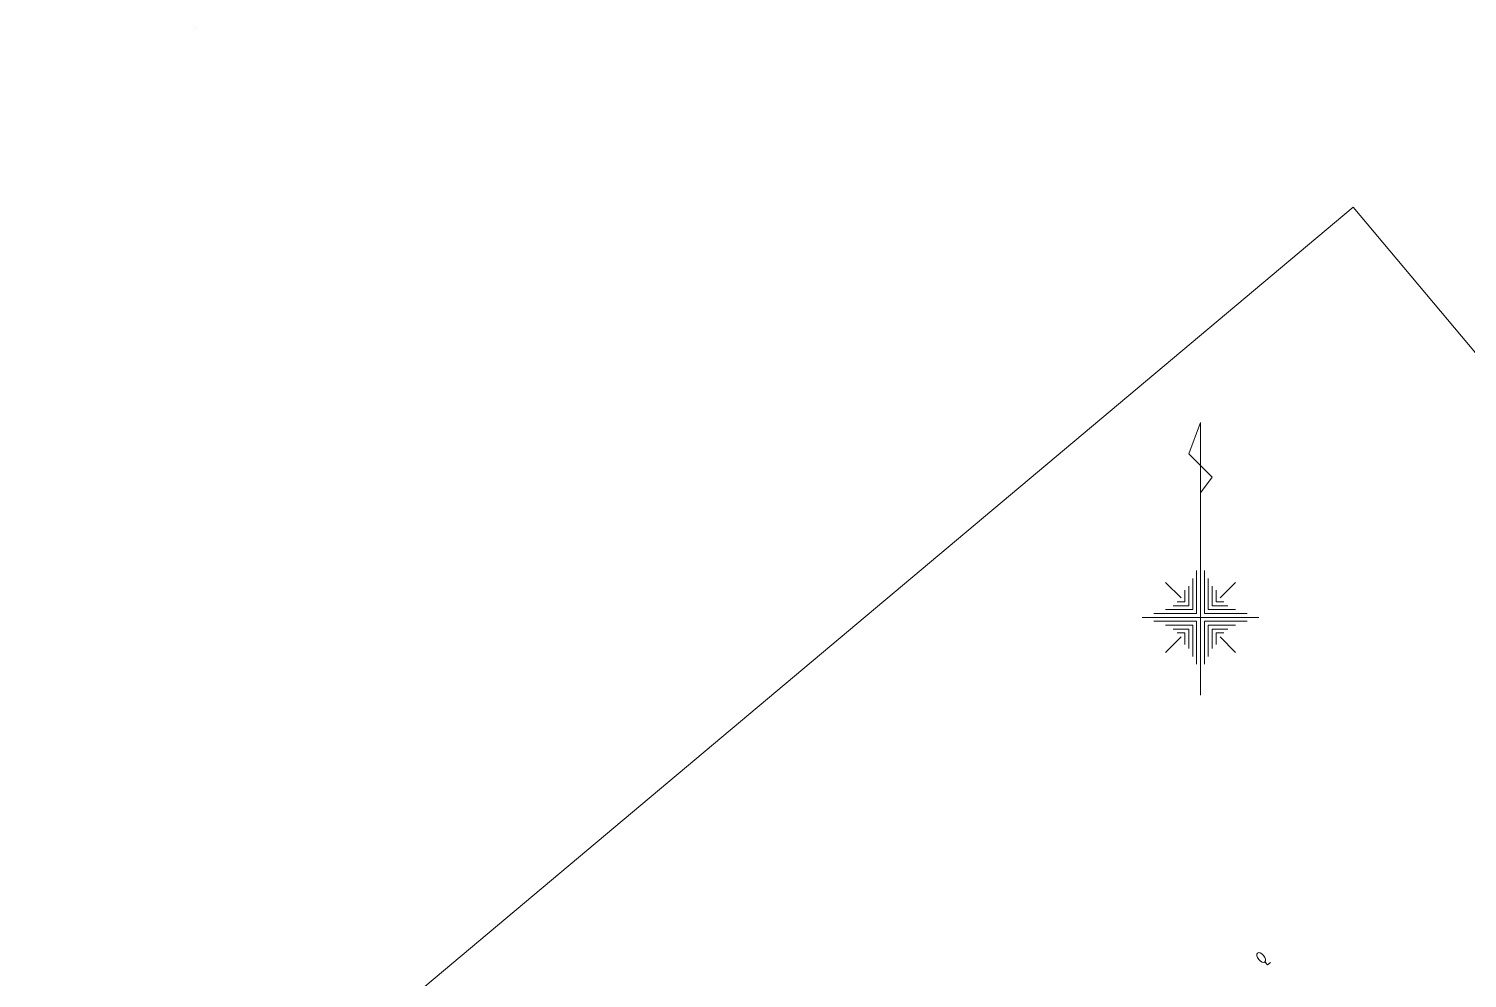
# Model space of a CAD drawing. Header units: metres. Extents: x -10443 to -4073, y -33280 to -26846.
# Drawn here: x -7985.5 to -7800.8, y -29443.8 to -29321.9 of the extents above; entities that cross this region are included whole.
import ezdxf

# ---------------------------------------------------------------- set-up
doc = ezdxf.new("R2010")
doc.units = ezdxf.units.M
doc.header["$MEASUREMENT"] = 0
doc.linetypes.add('CONTINUOUS_1', pattern=[0])
doc.linetypes.add('CONTINUOUS_2', pattern=[0])
for name, color, linetype, lineweight in [('メッシュ', 241, 'CONTINUOUS_2', 18), ('図枠', 241, 'CONTINUOUS_2', 18), ('園路', 241, 'CONTINUOUS_2', 18), ('木', 254, 'CONTINUOUS_2', 18)]:
    doc.layers.add(name, color=color, linetype=linetype, lineweight=lineweight)

msp = doc.modelspace()

# ---------------------------------------------------------------- hatches: boundary and pattern name
at = {"layer": '園路', "linetype": 'CONTINUOUS_1', "lineweight": 18}
msp.add_hatch(color=241, dxfattribs=at).paths.add_polyline_path([(-7964.01, -29321.96, 1), (-7964.02, -29321.96, 1)], flags=0)

# ---------------------------------------------------------------- linework, layer by layer
at = {"layer": 'メッシュ', "color": 241, "linetype": 'CONTINUOUS_1', "lineweight": 18}
for p, q in [((-7815.49, -29344.86), (-8122.29, -29602.3)), ((-7637.44, -29557.05), (-7815.49, -29344.86))]:
    msp.add_line(p, q, dxfattribs=at)
at = {"layer": '図枠', "color": 1, "lineweight": 18}
for p, q in [((-7835.08, -29372.51), (-7836.58, -29376.51)), ((-7835.08, -29407.51), (-7835.08, -29372.51)), ((-7836.58, -29376.51), (-7833.58, -29379.51)), ((-7833.58, -29379.51), (-7835.08, -29381.51)), ((-7835.58, -29397.01), (-7835.58, -29391.51)), ((-7834.58, -29391.51), (-7834.58, -29397.01)), ((-7837.58, -29395.01), (-7839.58, -29393.01)), ((-7837.08, -29395.51), (-7837.08, -29394.01)), ((-7836.58, -29396.01), (-7836.58, -29393.51)), ((-7836.08, -29396.51), (-7836.08, -29392.51)), ((-7834.08, -29396.51), (-7834.08, -29392.51)), ((-7833.58, -29393.51), (-7833.58, -29396.01)), ((-7833.08, -29395.51), (-7833.08, -29394.01)), ((-7832.58, -29395.01), (-7830.58, -29393.01)), ((-7837.08, -29395.51), (-7838.08, -29395.51)), ((-7832.08, -29395.51), (-7833.08, -29395.51)), ((-7842.58, -29397.51), (-7827.58, -29397.51)), ((-7835.58, -29397.01), (-7841.08, -29397.01)), ((-7836.08, -29396.51), (-7839.58, -29396.51)), ((-7836.58, -29396.01), (-7838.58, -29396.01)), ((-7829.08, -29397.01), (-7834.58, -29397.01)), ((-7830.58, -29396.51), (-7834.08, -29396.51)), ((-7831.58, -29396.01), (-7833.58, -29396.01)), ((-7841.08, -29398.01), (-7835.58, -29398.01)), ((-7836.08, -29398.51), (-7839.58, -29398.51)), ((-7838.58, -29399.01), (-7836.58, -29399.01)), ((-7838.08, -29399.51), (-7837.08, -29399.51)), ((-7837.08, -29399.51), (-7837.08, -29401.01)), ((-7836.58, -29401.51), (-7836.58, -29399.01)), ((-7836.08, -29398.51), (-7836.08, -29402.51)), ((-7835.58, -29403.51), (-7835.58, -29398.01)), ((-7834.58, -29398.01), (-7834.58, -29403.51)), ((-7834.58, -29398.01), (-7829.08, -29398.01)), ((-7834.08, -29398.51), (-7834.08, -29402.51)), ((-7834.08, -29398.51), (-7830.58, -29398.51)), ((-7833.58, -29399.01), (-7831.58, -29399.01)), ((-7833.58, -29399.01), (-7833.58, -29401.51)), ((-7833.08, -29399.51), (-7832.08, -29399.51)), ((-7833.08, -29399.51), (-7833.08, -29401.01)), ((-7837.58, -29400.01), (-7839.58, -29402.01)), ((-7832.58, -29400.01), (-7830.58, -29402.01))]:
    msp.add_line(p, q, dxfattribs=at)
at = {"layer": '園路', "color": 1, "linetype": 'CONTINUOUS_1', "lineweight": 18}
msp.add_circle((-7964.01, -29321.96), 0.0075, dxfattribs=at)
at = {"layer": '木', "color": 1, "linetype": 'CONTINUOUS_1', "lineweight": 18}
for p, q in [((-7826.49, -29442.13), (-7826.81, -29441.74)), ((-7826.1, -29441.81), (-7826.49, -29442.13))]:
    msp.add_line(p, q, dxfattribs=at)
msp.add_ellipse((-7827.29, -29441.17), major_axis=(-0.482, 0.575), ratio=0.533333, dxfattribs=at)

doc.saveas('drawing.dxf')
